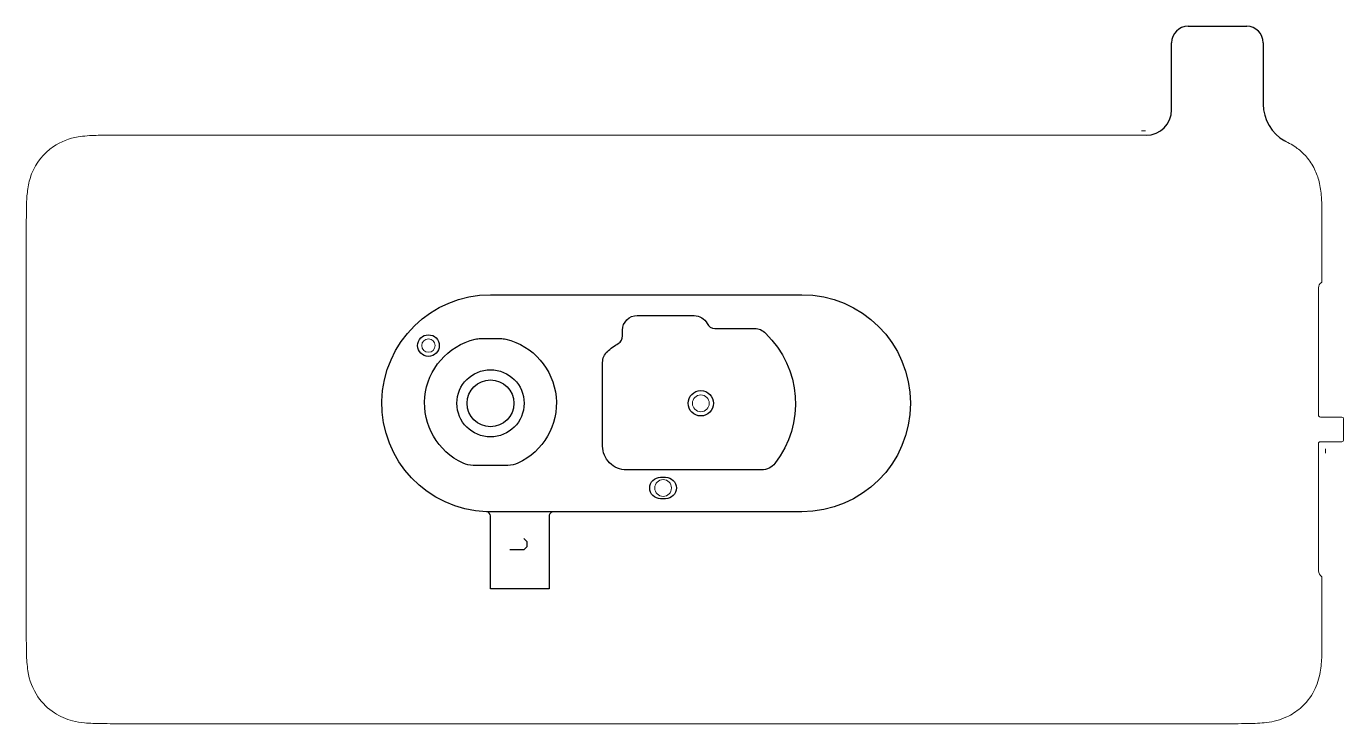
# Model space of a CAD drawing. Header units: millimetres. Extents: x 75 to 232, y 108 to 191.
import ezdxf

# ---------------------------------------------------------------- set-up
doc = ezdxf.new("R2010")
doc.units = ezdxf.units.MM
for name, color, linetype, lineweight in [('D101', 1, 'Continuous', 25), ('D102', 5, 'Continuous', 25), ('D103', 3, 'Continuous', 25), ('D801', 1, 'Continuous', 25), ('D802', 5, 'Continuous', 15), ('弹簧孔', 6, 'Continuous', 18), ('顶针', 6, 'Continuous', 25), ('顶针2', 6, 'Continuous', 15)]:
    doc.layers.add(name, color=color, linetype=linetype, lineweight=lineweight)

msp = doc.modelspace()

# ---------------------------------------------------------------- linework, layer by layer
at = {"layer": 'D101', "ltscale": 0.25}
msp.add_lwpolyline([(151.24, 137.62, -1), (151.24, 135.04), (150.64, 135.04, -1), (150.64, 137.62)], format="xyb", close=True, dxfattribs=at)
for centre, radius in [((122.94, 153.33), 1.29), ((130.34, 146.44), 4.01), ((155.44, 146.44), 1.51)]:
    msp.add_circle(centre, radius, dxfattribs=at)
at = {"layer": 'D102', "ltscale": 0.25}
msp.add_lwpolyline([(137.34, 124.28), (130.34, 124.28), (130.34, 132.99, 0.403374), (129.86, 133.49, -0.981595), (130.34, 159.4), (167.5, 159.4, -1), (167.5, 133.48), (137.84, 133.48, 0.414214), (137.34, 132.98)], format="xyb", close=True, dxfattribs=at)
at = {"layer": 'D103', "ltscale": 0.25}
for points in [[(163.17, 154.8, -0.383388), (164.29, 139.26, -0.231599), (162.71, 138.49), (146.57, 138.49, -0.414214), (143.72, 141.34), (143.72, 151.32, -0.212346), (144.29, 152.62, -0.048677), (145.59, 153.58, 0.26375), (146.1, 154.49), (146.1, 155.17, -0.414214), (147.85, 156.92), (154.63, 156.92, -0.281855), (156.19, 155.96, 0.281855), (157.12, 155.39), (161.86, 155.39, -0.214887)], [(132.17, 154.09, -0.71312), (133.61, 139.29, -0.107492), (132.42, 139.03), (128.26, 139.03, -0.107492), (127.07, 139.29, -0.71312), (128.5, 154.09, -0.058908), (129.17, 154.17), (131.51, 154.17, -0.058908)]]:
    msp.add_lwpolyline(points, format="xyb", close=True, dxfattribs=at)
msp.add_lwpolyline([(137.84, 133.48), (130.34, 133.48, -0.009288), (129.86, 133.49)], format="xyb", dxfattribs=at)
msp.add_lwpolyline([(134.32, 130.29), (134.66, 129.96), (134.66, 129.29), (134.32, 128.96), (132.66, 128.96)], dxfattribs=at)
at = {"layer": 'D801', "ltscale": 0.01}
for p, q in [((213.59, 191.45), (220.59, 191.45)), ((211.62, 181.48), (211.62, 189.48)), ((222.56, 189.48), (222.56, 182.15))]:
    msp.add_line(p, q, dxfattribs=at)
for centre, radius, start, end in [((213.59, 189.48), 1.97, 90, 180), ((220.59, 189.48), 1.97, 0, 90), ((208.59, 181.48), 3.03, 270, 0), ((227.59, 182.15), 5.03, 180, 240.552)]:
    msp.add_arc(centre, radius, start, end, dxfattribs=at)
at = {"layer": 'D802', "color": 5, "linetype": 'ByBlock'}
for p, q in [((85.35, 178.45), (208.59, 178.45)), ((208.52, 178.98), (208.02, 178.98)), ((229.56, 160.92), (229.56, 168.05)), ((229.15, 155.33), (229.15, 160.22)), ((229.15, 155.33), (229.15, 145.02)), ((231.95, 144.79), (229.38, 144.79)), ((232.15, 142.05), (232.15, 144.59)), ((229.15, 141.62), (229.15, 131.31)), ((229.38, 141.85), (231.95, 141.85)), ((229.98, 141), (229.98, 140.5))]:
    msp.add_line(p, q, dxfattribs=at)
at = {"layer": 'D802', "ltscale": 20}
msp.add_lwpolyline([(85.35, 178.45, 0.006514), (83.28, 178.43, 0.035354), (81.14, 178.25, 0.106785), (78.19, 177.1, 0.151848), (75.58, 173.82, 0.054579), (75.13, 172.06, 0.029438), (74.98, 170.33, 0.007561), (74.95, 168.05)], format="xyb", dxfattribs=at)
at = {"layer": 'D802', "color": 5, "linetype": 'ByBlock'}
for points in [[(229.56, 168.05, 0.003265), (229.56, 169.65, 0.014853), (229.5, 171.07, 0.043391), (229.23, 172.9, 0.052178), (228.69, 174.39, 0.06483), (227.71, 175.87, 0.054993), (226.62, 176.88, 0.047473), (225.12, 177.77)], [(229.15, 131.31), (229.15, 126.42, 0.271805), (229.53, 125.78, -0.271805), (229.56, 125.72), (229.56, 118.59)], [(74.95, 118.59, 0.007301), (74.97, 116.56, 0.032902), (75.14, 114.48, 0.111359), (76.33, 111.4, 0.099609), (78.31, 109.47, 0.08157), (80.47, 108.54, 0.037048), (81.91, 108.29, 0.021225), (83.83, 108.2, 0.0027), (85.35, 108.19)], [(219.16, 108.19, 0.003756), (220.8, 108.2, 0.027728), (222.95, 108.33, 0.079671), (225.36, 109, 0.069837), (227, 110.06, 0.096386), (228.63, 112.14, 0.075778), (229.36, 114.35, 0.032682), (229.54, 116.31, 0.009924), (229.56, 118.59)]]:
    msp.add_lwpolyline(points, format="xyb", dxfattribs=at)
for points in [[(74.95, 118.59), (74.95, 168.05)], [(85.35, 108.19), (219.16, 108.19)]]:
    msp.add_lwpolyline(points, dxfattribs=at)
for centre, radius, start, end in [((229.88, 160.22), 0.73, 119.1764, 180), ((229.49, 160.92), 0.07, 299.1764, 0), ((229.38, 145.02), 0.23, 180, 270), ((231.95, 144.59), 0.2, 0, 90), ((229.38, 141.62), 0.23, 90, 180), ((231.95, 142.05), 0.2, 270, 0)]:
    msp.add_arc(centre, radius, start, end, dxfattribs=at)
at = {"layer": '弹簧孔', "ltscale": 0.25}
for centre in [(155.44, 146.44), (150.94, 136.33)]:
    msp.add_circle(centre, 1, dxfattribs=at)
at = {"layer": '顶针', "ltscale": 0.25}
msp.add_circle((130.34, 146.44), 2.8, dxfattribs=at)
at = {"layer": '顶针2', "ltscale": 0.25}
msp.add_circle((122.94, 153.33), 0.8, dxfattribs=at)

doc.saveas('drawing.dxf')
